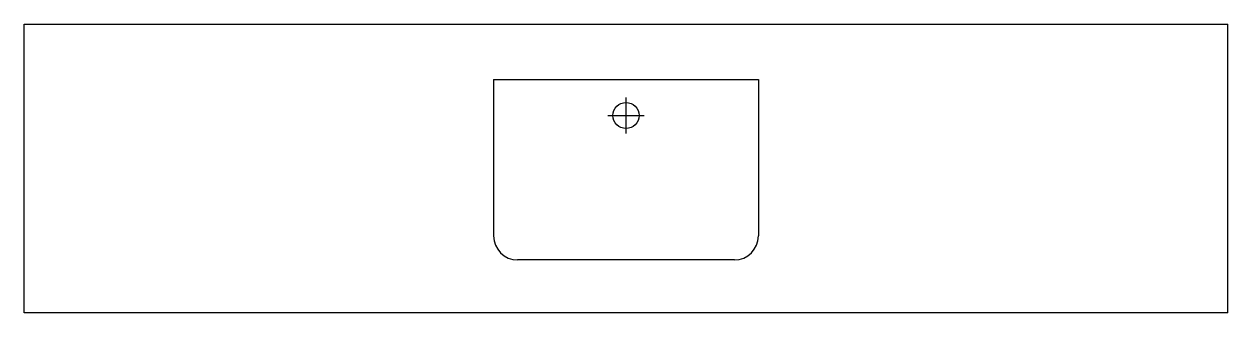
# Model space of a CAD drawing. Extents: x -475 to -225, y 1226 to 1286.
import ezdxf

# ---------------------------------------------------------------- set-up
doc = ezdxf.new("R2010")
doc.units = 0
doc.header["$LTSCALE"] = 30
doc.header["$MEASUREMENT"] = 0
doc.layers.get('0').update_dxf_attribs({"linetype": 'CONTINUOUS'})

msp = doc.modelspace()

# ---------------------------------------------------------------- linework, layer by layer
for p, q in [((-475.13, 1285.81), (-225.13, 1285.81)), ((-475.13, 1225.81), (-475.13, 1285.81)), ((-225.13, 1225.81), (-225.13, 1285.81)), ((-377.63, 1274.32), (-322.63, 1274.32)), ((-377.63, 1274.32), (-377.63, 1241.82)), ((-322.63, 1274.32), (-322.63, 1241.82)), ((-350.13, 1270.57), (-350.13, 1263.07)), ((-353.88, 1266.82), (-346.38, 1266.82)), ((-327.63, 1236.82), (-372.63, 1236.82)), ((-225.13, 1225.81), (-475.13, 1225.81))]:
    msp.add_line(p, q)
msp.add_circle((-350.13, 1266.82), 2.72)
for centre, start, end in [((-372.63, 1241.82), 180, 270), ((-327.63, 1241.82), 270, 0)]:
    msp.add_arc(centre, 5, start, end)

doc.saveas('drawing.dxf')
